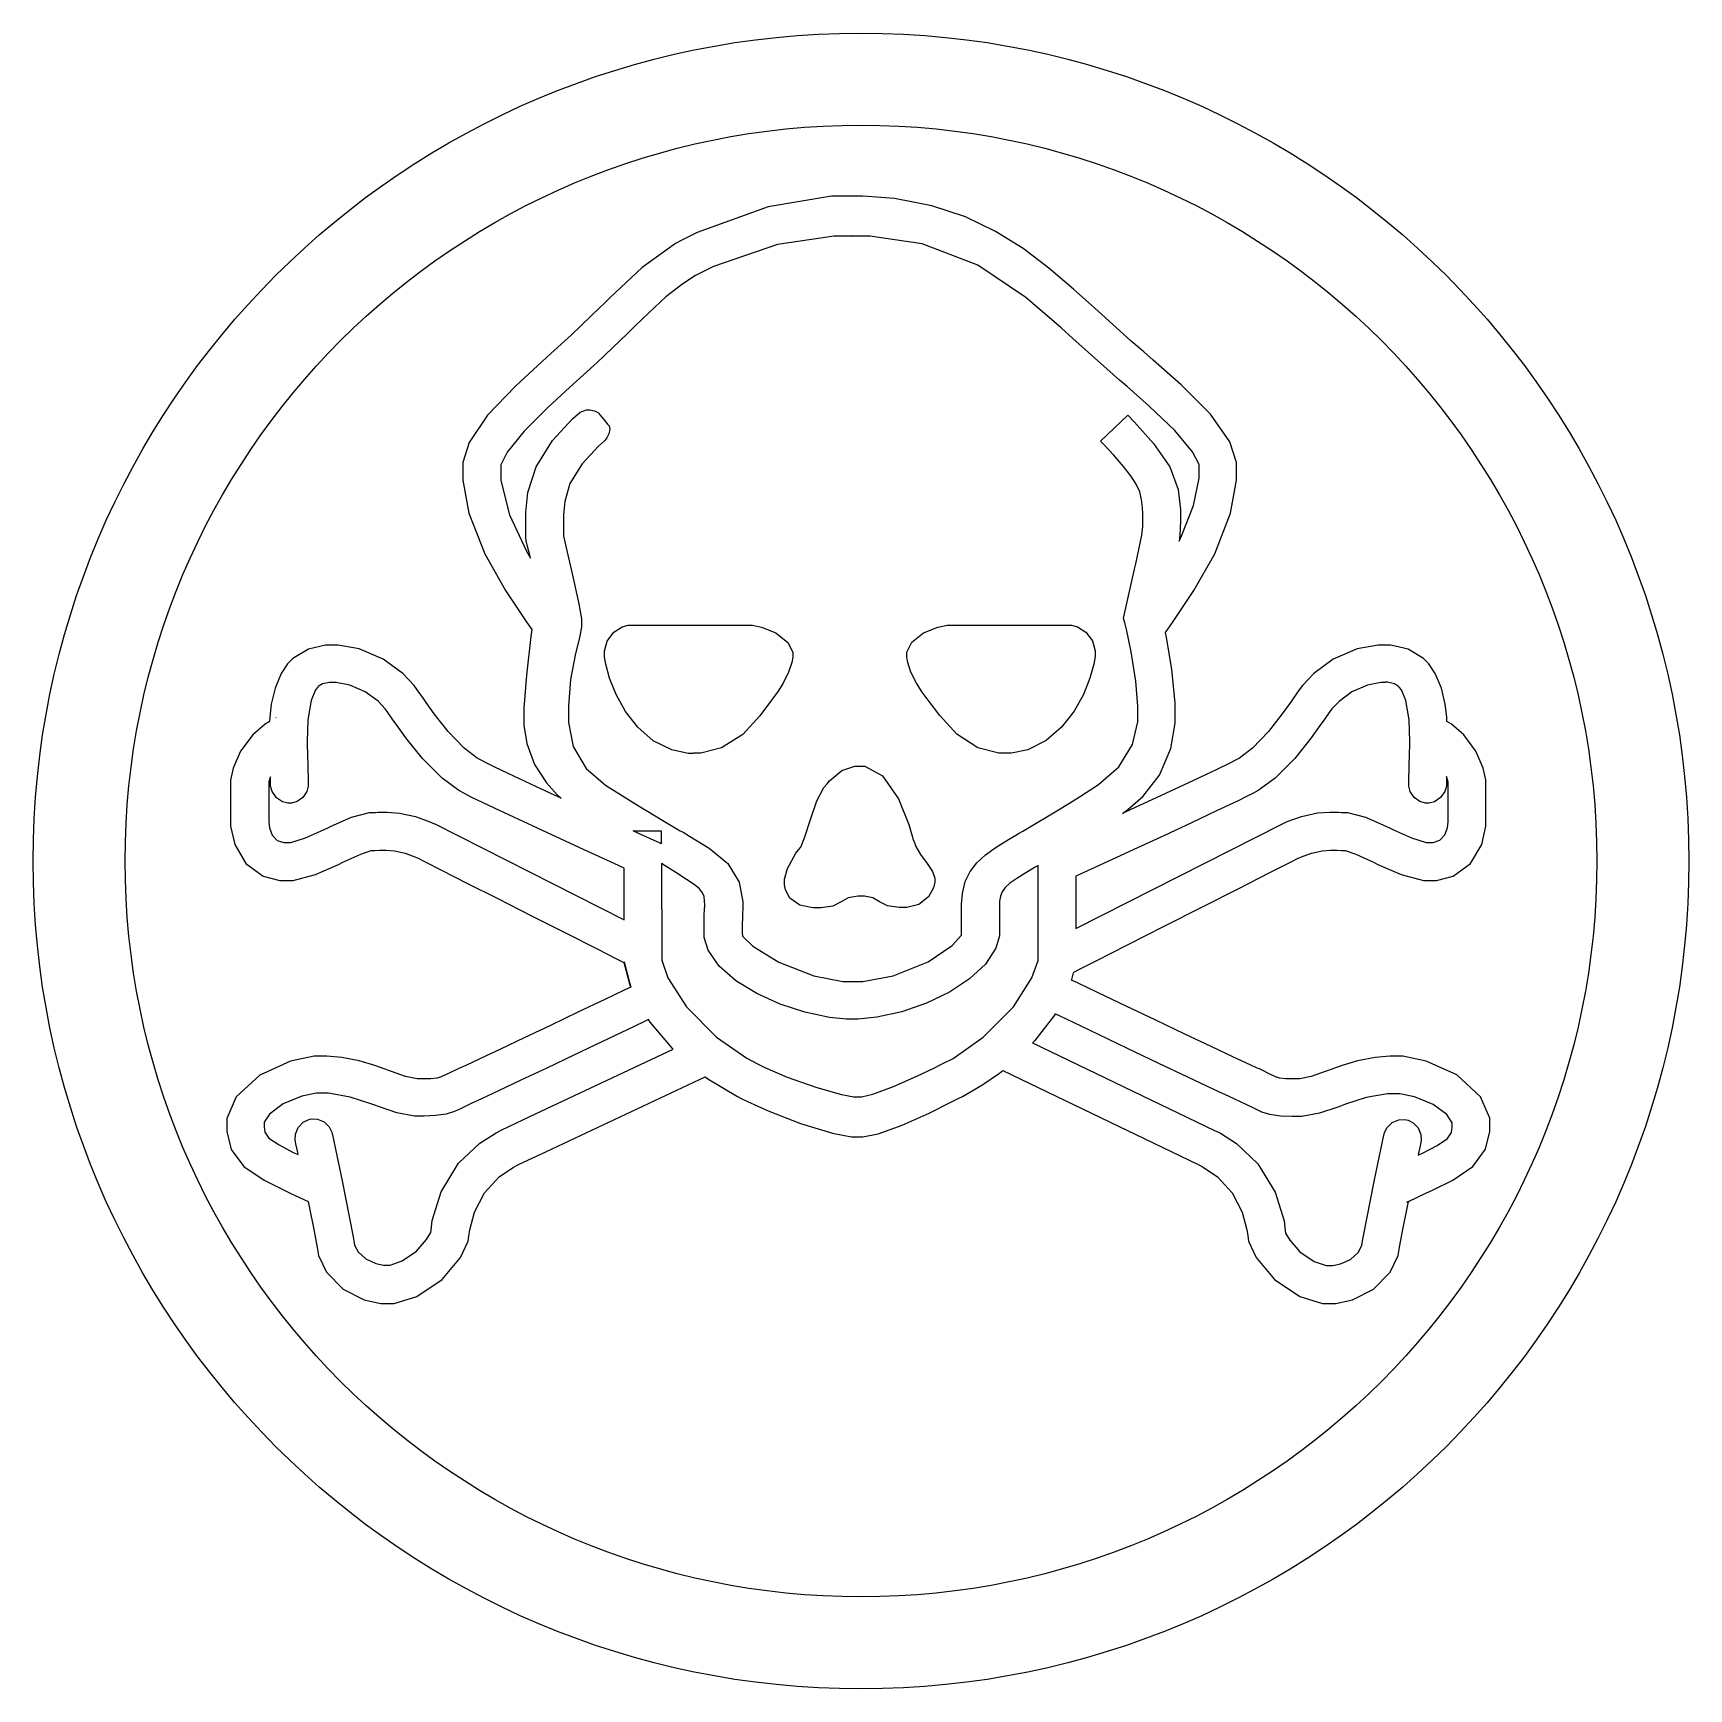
# Model space of a CAD drawing. Header units: millimetres. Extents: x -28.3 to 28.9, y -28.6 to 28.6.
import ezdxf

# ---------------------------------------------------------------- set-up
doc = ezdxf.new("R2010")
doc.units = ezdxf.units.MM
doc.layers.get('0').update_dxf_attribs({"linetype": 'CONTINUOUS'})

msp = doc.modelspace()

# ---------------------------------------------------------------- linework, layer by layer
for p, q in [((-0.722, 22.95), (-2.9, 22.577)), ((0.003, 22.95), (-0.722, 22.95)), ((0.367, 22.95), (0.003, 22.95)), ((1.459, 22.864), (0.367, 22.95)), ((2.75, 22.618), (1.459, 22.864)), ((-2.9, 22.577), (-5.355, 21.694)), ((3.903, 22.234), (2.75, 22.618)), ((4.943, 21.732), (3.903, 22.234)), ((5.895, 21.136), (4.943, 21.732)), ((-6.107, 21.312), (-7.25, 20.486)), ((-5.857, 21.439), (-6.107, 21.312)), ((-5.355, 21.694), (-5.857, 21.439)), ((6.783, 20.465), (5.895, 21.136)), ((-7.25, 20.486), (-8.358, 19.454)), ((7.634, 19.741), (6.783, 20.465)), ((-8.358, 19.454), (-8.59, 19.224)), ((8.263, 19.176), (7.634, 19.741)), ((-8.686, 19.131), (-9.704, 18.153)), ((-8.59, 19.224), (-8.686, 19.131)), ((8.472, 18.986), (8.263, 19.176)), ((9.63, 17.948), (8.472, 18.986)), ((-9.816, 18.051), (-10.401, 17.519)), ((-9.704, 18.153), (-9.816, 18.051)), ((10.067, 17.569), (9.63, 17.948)), ((-10.709, 17.241), (-11.623, 16.394)), ((-10.401, 17.519), (-10.709, 17.241)), ((10.39, 17.289), (10.067, 17.569)), ((11.35, 16.437), (10.39, 17.289)), ((-11.623, 16.394), (-12.587, 15.385)), ((12.362, 15.42), (11.35, 16.437)), ((-12.587, 15.385), (-13.22, 14.444)), ((13.027, 14.464), (12.362, 15.42)), ((-13.22, 14.444), (-13.447, 13.751)), ((13.266, 13.754), (13.027, 14.464)), ((-13.447, 13.751), (-13.447, 13.52)), ((13.266, 13.517), (13.266, 13.754)), ((-13.447, 13.52), (-13.447, 13.142)), ((13.266, 13.139), (13.266, 13.517)), ((-13.447, 13.142), (-13.232, 12.008)), ((13.051, 12.003), (13.266, 13.139)), ((-13.232, 12.008), (-12.689, 10.605)), ((12.509, 10.601), (13.051, 12.003)), ((-12.689, 10.605), (-11.971, 9.339)), ((11.791, 9.336), (12.509, 10.601)), ((-11.971, 9.339), (-11.42, 8.508)), ((11.238, 8.505), (11.791, 9.336)), ((-11.42, 8.508), (-11.231, 8.234)), ((-11.231, 8.234), (-11.065, 7.988)), ((10.815, 7.885), (11.049, 8.232)), ((11.049, 8.232), (11.238, 8.505)), ((-18.181, 7.455), (-18.773, 7.314)), ((-17.983, 7.455), (-18.181, 7.455)), ((-17.744, 7.455), (-17.983, 7.455)), ((-17.025, 7.319), (-17.744, 7.455)), ((-11.098, 7.75), (-11.25, 6.416)), ((-11.065, 7.988), (-11.098, 7.75)), ((10.85, 7.719), (10.815, 7.885)), ((11.033, 6.627), (10.85, 7.719)), ((18.153, 7.455), (17.43, 7.319)), ((18.394, 7.455), (18.153, 7.455)), ((18.591, 7.455), (18.394, 7.455)), ((19.182, 7.314), (18.591, 7.455)), ((-19.397, 6.894), (-19.489, 6.8)), ((-19.307, 6.987), (-19.397, 6.894)), ((-18.773, 7.314), (-19.307, 6.987)), ((-16.196, 6.965), (-17.025, 7.319)), ((-15.519, 6.469), (-16.196, 6.965)), ((16.601, 6.963), (15.927, 6.467)), ((17.43, 7.319), (16.601, 6.963)), ((19.717, 6.987), (19.182, 7.314)), ((19.808, 6.894), (19.717, 6.987)), ((19.899, 6.8), (19.808, 6.894)), ((-19.713, 6.467), (-19.925, 5.965)), ((-19.489, 6.8), (-19.713, 6.467)), ((-15.125, 6.062), (-15.519, 6.469)), ((-11.25, 6.416), (-11.336, 5.278)), ((11.144, 5.446), (11.033, 6.627)), ((15.927, 6.467), (15.536, 6.061)), ((20.123, 6.467), (19.899, 6.8)), ((20.335, 5.965), (20.123, 6.467)), ((-19.925, 5.965), (-20.053, 5.408)), ((-15.016, 5.911), (-15.125, 6.062)), ((-14.802, 5.604), (-15.016, 5.911)), ((15.427, 5.911), (15.212, 5.604)), ((15.536, 6.061), (15.427, 5.911)), ((20.462, 5.409), (20.335, 5.965)), ((-20.053, 5.408), (-20.105, 4.963)), ((-14.711, 5.472), (-14.802, 5.604)), ((-14.431, 5.079), (-14.711, 5.472)), ((-11.336, 5.278), (-11.336, 4.898)), ((11.144, 5.053), (11.144, 5.446)), ((15.121, 5.472), (14.841, 5.079)), ((15.212, 5.604), (15.121, 5.472)), ((20.515, 4.964), (20.462, 5.409)), ((-20.271, 4.719), (-20.692, 4.349)), ((-20.114, 4.814), (-20.271, 4.719)), ((-20.105, 4.963), (-20.114, 4.814)), ((-20.114, 4.814), (-20.112, 4.814)), ((-20.113, 4.814), (-20.114, 4.814)), ((-20.106, 4.819), (-20.113, 4.814)), ((-20.112, 4.814), (-20.107, 4.818)), ((-20.107, 4.818), (-20.105, 4.819)), ((-20.105, 4.819), (-20.106, 4.819)), ((-13.954, 4.472), (-14.431, 5.079)), ((-11.336, 4.898), (-11.336, 4.687)), ((-11.336, 4.687), (-11.237, 4.053)), ((10.998, 3.887), (11.144, 4.762)), ((11.144, 4.762), (11.144, 5.053)), ((14.841, 5.079), (14.364, 4.472)), ((20.524, 4.815), (20.515, 4.964)), ((20.681, 4.72), (20.524, 4.815)), ((21.102, 4.351), (20.681, 4.72)), ((-20.692, 4.349), (-21.113, 3.792)), ((-13.398, 3.898), (-13.954, 4.472)), ((-11.237, 4.053), (-10.965, 3.326)), ((14.364, 4.472), (13.808, 3.898)), ((21.522, 3.793), (21.102, 4.351)), ((-21.113, 3.792), (-21.37, 3.207)), ((-12.954, 3.551), (-13.398, 3.898)), ((-12.79, 3.467), (-12.954, 3.551)), ((-12.678, 3.409), (-12.79, 3.467)), ((10.603, 2.963), (10.998, 3.887)), ((13.2, 3.467), (13.05, 3.39)), ((13.364, 3.551), (13.2, 3.467)), ((13.808, 3.898), (13.364, 3.551)), ((21.779, 3.208), (21.522, 3.793)), ((-21.37, 3.207), (-21.457, 2.795)), ((-12.334, 3.241), (-12.678, 3.409)), ((-11.686, 2.931), (-12.334, 3.241)), ((-10.905, 2.564), (-11.686, 2.931)), ((-10.965, 3.326), (-10.556, 2.702)), ((10.024, 2.232), (10.603, 2.963)), ((12.554, 3.149), (11.604, 2.699)), ((13.05, 3.39), (12.554, 3.149)), ((21.866, 2.796), (21.779, 3.208)), ((-21.457, 2.795), (-21.457, 2.657)), ((-21.457, 2.657), (-21.457, 1.407)), ((-10.261, 2.263), (-10.905, 2.564)), ((-10.556, 2.702), (-10.183, 2.289)), ((-10.183, 2.289), (-10.047, 2.164)), ((11.604, 2.699), (10.484, 2.177)), ((21.866, 2.659), (21.866, 2.796)), ((21.866, 1.408), (21.866, 2.659)), ((-10.047, 2.164), (-10.261, 2.263)), ((9.328, 1.642), (9.511, 1.776)), ((9.617, 1.775), (9.328, 1.642)), ((9.511, 1.776), (10.024, 2.232)), ((10.484, 2.177), (9.617, 1.775)), ((-21.457, 1.407), (-21.457, 1.197)), ((-21.457, 1.197), (-21.318, 0.566)), ((21.727, 0.567), (21.866, 1.198)), ((21.866, 1.198), (21.866, 1.408)), ((-21.318, 0.566), (-20.928, -0.091)), ((-17.58, -0.046), (-17.476, 0.004)), ((-17.476, 0.004), (-16.969, 0.236)), ((-16.969, 0.236), (-16.602, 0.366)), ((-16.602, 0.366), (-16.479, 0.366)), ((-16.479, 0.366), (-16.323, 0.371)), ((-16.323, 0.371), (-16.267, 0.374)), ((-16.267, 0.374), (-16.094, 0.377)), ((-16.094, 0.377), (-15.803, 0.353)), ((-15.803, 0.353), (-15.438, 0.271)), ((-15.438, 0.271), (-15.099, 0.146)), ((-15.099, 0.146), (-14.99, 0.096)), ((-14.99, 0.096), (-14.984, 0.093)), ((-14.984, 0.093), (-14.767, -0.017)), ((15.123, -0.044), (15.394, 0.094)), ((15.394, 0.094), (15.401, 0.097)), ((15.401, 0.097), (15.509, 0.148)), ((15.509, 0.148), (15.848, 0.271)), ((15.848, 0.271), (16.212, 0.355)), ((16.212, 0.355), (16.504, 0.378)), ((16.504, 0.378), (16.677, 0.375)), ((16.677, 0.375), (16.734, 0.372)), ((16.734, 0.372), (16.89, 0.368)), ((16.89, 0.368), (17.011, 0.368)), ((17.011, 0.368), (17.378, 0.237)), ((17.378, 0.237), (17.886, 0.006)), ((17.886, 0.006), (17.99, -0.045)), ((21.339, -0.09), (21.727, 0.567)), ((-20.928, -0.091), (-20.329, -0.518)), ((-20.329, -0.518), (-19.754, -0.671)), ((-19.304, -0.671), (-18.532, -0.468)), ((-18.532, -0.468), (-17.73, -0.119)), ((-17.73, -0.119), (-17.58, -0.046)), ((-14.767, -0.017), (-14.174, -0.318)), ((-14.174, -0.318), (-13.3, -0.761)), ((13.338, -0.947), (14.393, -0.414)), ((14.393, -0.414), (15.123, -0.044)), ((17.99, -0.045), (18.14, -0.118)), ((18.14, -0.118), (18.944, -0.468)), ((18.944, -0.468), (19.715, -0.671)), ((20.164, -0.671), (20.74, -0.518)), ((20.74, -0.518), (21.339, -0.09)), ((-19.754, -0.671), (-19.562, -0.671)), ((-19.562, -0.671), (-19.304, -0.671)), ((-13.3, -0.761), (-12.237, -1.299)), ((12.086, -1.582), (13.338, -0.947)), ((19.715, -0.671), (19.972, -0.671)), ((19.972, -0.671), (20.164, -0.671)), ((-12.237, -1.299), (-11.073, -1.888)), ((10.763, -2.252), (12.086, -1.582)), ((-11.073, -1.888), (-9.9, -2.481)), ((9.496, -2.893), (10.763, -2.252)), ((-9.9, -2.481), (-8.806, -3.034)), ((-8.806, -3.034), (-8.113, -3.384)), ((-8.113, -3.384), (-7.882, -3.5)), ((8.414, -3.442), (9.496, -2.893)), ((-7.882, -3.5), (-7.65, -4.352)), ((7.573, -4.086), (7.638, -3.855)), ((7.638, -3.855), (7.643, -3.832)), ((7.643, -3.832), (7.836, -3.735)), ((7.836, -3.735), (8.414, -3.442)), ((-7.872, -4.457), (-8.538, -4.776)), ((-7.65, -4.352), (-7.872, -4.457)), ((7.566, -4.11), (7.573, -4.086)), ((7.791, -4.217), (7.566, -4.11)), ((8.466, -4.54), (7.791, -4.217)), ((9.456, -5.013), (8.466, -4.54)), ((-8.538, -4.776), (-9.476, -5.223)), ((10.477, -5.499), (9.456, -5.013)), ((-10.422, -5.674), (-11.327, -6.104)), ((-9.476, -5.223), (-10.422, -5.674)), ((11.473, -5.972), (10.477, -5.499)), ((-11.327, -6.104), (-12.146, -6.492)), ((12.386, -6.404), (11.473, -5.972)), ((-18.579, -6.74), (-19.386, -6.908)), ((-18.31, -6.74), (-18.579, -6.74)), ((-18.138, -6.74), (-18.31, -6.74)), ((-17.625, -6.785), (-18.138, -6.74)), ((-17.019, -6.903), (-17.625, -6.785)), ((-12.834, -6.815), (-13.344, -7.053)), ((-12.146, -6.492), (-12.834, -6.815)), ((13.158, -6.768), (12.386, -6.404)), ((13.731, -7.035), (13.158, -6.768)), ((18.043, -6.783), (17.438, -6.902)), ((18.557, -6.737), (18.043, -6.783)), ((18.729, -6.737), (18.557, -6.737)), ((18.998, -6.737), (18.729, -6.737)), ((19.806, -6.905), (18.998, -6.737)), ((-20.452, -7.388), (-21.265, -8.141)), ((-19.386, -6.908), (-20.452, -7.388)), ((-16.484, -7.061), (-17.019, -6.903)), ((-16.129, -7.188), (-16.484, -7.061)), ((-16.011, -7.232), (-16.129, -7.188)), ((-15.906, -7.271), (-16.011, -7.232)), ((-15.42, -7.436), (-15.906, -7.271)), ((-14.095, -7.408), (-14.191, -7.455)), ((-14.064, -7.392), (-14.095, -7.408)), ((-13.631, -7.182), (-14.064, -7.392)), ((-13.558, -7.151), (-13.631, -7.182)), ((-13.344, -7.053), (-13.558, -7.151)), ((4.472, -7.74), (5.077, -7.321)), ((5.077, -7.321), (5.19, -7.233)), ((5.19, -7.233), (11.934, -10.478)), ((13.969, -7.145), (13.731, -7.035)), ((14.05, -7.179), (13.969, -7.145)), ((14.483, -7.389), (14.05, -7.179)), ((14.514, -7.406), (14.483, -7.389)), ((14.61, -7.453), (14.514, -7.406)), ((16.325, -7.268), (15.84, -7.434)), ((16.43, -7.229), (16.325, -7.268)), ((16.548, -7.186), (16.43, -7.229)), ((16.903, -7.061), (16.548, -7.186)), ((17.438, -6.902), (16.903, -7.061)), ((20.871, -7.386), (19.806, -6.905)), ((21.684, -8.139), (20.871, -7.386)), ((-15.023, -7.524), (-15.42, -7.436)), ((-14.89, -7.524), (-15.023, -7.524)), ((-14.804, -7.524), (-14.89, -7.524)), ((-14.543, -7.517), (-14.804, -7.524)), ((-14.33, -7.496), (-14.543, -7.517)), ((-14.191, -7.455), (-14.33, -7.496)), ((-10.558, -10.026), (-5.079, -7.446)), ((-5.079, -7.446), (-4.985, -7.513)), ((-4.985, -7.513), (-3.967, -8.13)), ((3.798, -8.128), (4.472, -7.74)), ((14.749, -7.493), (14.61, -7.453)), ((14.962, -7.515), (14.749, -7.493)), ((15.222, -7.522), (14.962, -7.515)), ((15.309, -7.522), (15.222, -7.522)), ((15.442, -7.522), (15.309, -7.522)), ((15.84, -7.434), (15.442, -7.522)), ((-21.265, -8.141), (-21.59, -8.884)), ((-3.967, -8.13), (-3.857, -8.185)), ((-3.857, -8.185), (-3.623, -8.302)), ((-3.623, -8.302), (-2.905, -8.621)), ((2.653, -8.698), (3.403, -8.327)), ((3.403, -8.327), (3.652, -8.202)), ((3.652, -8.202), (3.798, -8.128)), ((22.009, -8.882), (21.684, -8.139)), ((-21.59, -8.884), (-21.59, -9.132)), ((-21.59, -9.132), (-21.59, -9.337)), ((-2.905, -8.621), (-1.785, -9.056)), ((-1.785, -9.056), (-0.689, -9.389)), ((0.894, -9.412), (1.724, -9.12)), ((1.724, -9.12), (2.653, -8.698)), ((22.009, -9.13), (22.009, -8.882)), ((22.009, -9.335), (22.009, -9.13)), ((-21.59, -9.337), (-21.438, -9.955)), ((-0.689, -9.389), (-0.029, -9.522)), ((-0.029, -9.522), (0.192, -9.522)), ((0.192, -9.522), (0.367, -9.522)), ((0.367, -9.522), (0.894, -9.412)), ((21.856, -9.951), (22.009, -9.335)), ((-21.438, -9.955), (-21, -10.546)), ((-11.517, -10.48), (-10.558, -10.026)), ((21.42, -10.542), (21.856, -9.951)), ((-21, -10.546), (-20.304, -11.014)), ((-12.189, -10.903), (-11.694, -10.565)), ((-11.694, -10.565), (-11.517, -10.48)), ((11.934, -10.478), (12.112, -10.563)), ((12.112, -10.563), (12.606, -10.902)), ((20.723, -11.012), (21.42, -10.542)), ((-20.304, -11.014), (-19.61, -11.362)), ((-19.61, -11.362), (-19.376, -11.472)), ((-12.697, -11.451), (-12.189, -10.903)), ((12.606, -10.902), (13.114, -11.449)), ((19.795, -11.469), (20.029, -11.359)), ((20.029, -11.359), (20.723, -11.012)), ((-19.376, -11.472), (-18.782, -11.753)), ((-18.782, -11.753), (-18.748, -11.924)), ((-18.748, -11.924), (-18.588, -12.722)), ((-13.043, -12.126), (-12.697, -11.451)), ((13.114, -11.449), (13.461, -12.123)), ((19.005, -12.72), (19.165, -11.921)), ((19.2, -11.751), (19.143, -11.778)), ((19.143, -11.778), (19.2, -11.751)), ((19.165, -11.921), (19.2, -11.751)), ((19.2, -11.751), (19.795, -11.469)), ((-13.205, -12.729), (-13.043, -12.126)), ((13.461, -12.123), (13.623, -12.726)), ((-18.588, -12.722), (-18.472, -13.335)), ((-13.523, -13.685), (-13.257, -13.127)), ((-13.257, -13.127), (-13.231, -12.933)), ((-13.231, -12.933), (-13.205, -12.729)), ((13.623, -12.726), (13.649, -12.931)), ((13.649, -12.931), (13.673, -13.125)), ((13.673, -13.125), (13.937, -13.684)), ((18.889, -13.333), (19.005, -12.72)), ((-18.472, -13.335), (-18.459, -13.413)), ((-18.459, -13.413), (-18.426, -13.615)), ((-18.426, -13.615), (-18.148, -14.194)), ((-14.155, -14.446), (-13.523, -13.685)), ((13.937, -13.684), (14.568, -14.445)), ((18.565, -14.192), (18.843, -13.613)), ((18.843, -13.613), (18.877, -13.411)), ((18.877, -13.411), (18.889, -13.333)), ((-18.148, -14.194), (-17.576, -14.778)), ((17.994, -14.777), (18.565, -14.192)), ((-17.576, -14.778), (-16.849, -15.145)), ((-15.035, -15.035), (-14.155, -14.446)), ((14.568, -14.445), (15.45, -15.033)), ((17.268, -15.143), (17.994, -14.777)), ((-16.849, -15.145), (-16.269, -15.272)), ((-16.269, -15.272), (-16.075, -15.272)), ((-16.075, -15.272), (-15.815, -15.272)), ((-15.815, -15.272), (-15.035, -15.035)), ((15.45, -15.033), (16.232, -15.27)), ((16.232, -15.27), (16.493, -15.27)), ((16.493, -15.27), (16.686, -15.27)), ((16.686, -15.27), (17.268, -15.143))]:
    msp.add_line(p, q)
for points in [[(-7.87, 2.214), (-7.653, 2.081), (-7.261, 1.84), (-7.122, 1.753), (-6.486, 1.367), (-5.939, 1.046), (-5.843, 0.991), (-5.615, 0.859), (-4.94, 0.445), (-4.295, -0.085), (-3.907, -0.733), (-3.778, -1.406), (-3.778, -1.631), (-3.791, -1.834), (-3.804, -2.32), (-3.804, -2.483), (-3.786, -2.595), (-3.429, -2.934), (-2.539, -3.49), (-1.329, -3.962), (-0.327, -4.162), (0.008, -4.162), (0.359, -4.162), (1.413, -3.962), (2.615, -3.485), (3.452, -2.918), (3.767, -2.565), (3.767, -2.447), (3.767, -1.617), (3.767, -1.493), (3.8, -1.121), (3.899, -0.707), (4.065, -0.36), (4.296, -0.059), (4.595, 0.212), (4.96, 0.472), (5.391, 0.739), (5.764, 0.959), (5.889, 1.032), (7.23, 1.84), (7.621, 2.081), (7.842, 2.217), (8.494, 2.644), (9.201, 3.254), (9.676, 4.023), (9.85, 4.802), (9.85, 5.061), (9.85, 5.347), (9.781, 6.204), (9.63, 7.216), (9.479, 7.941), (9.409, 8.222), (9.408, 8.226), (9.365, 8.379), (9.742, 10.071), (9.783, 10.256), (9.906, 10.81), (9.99, 11.246), (10.022, 11.55), (10.026, 11.808), (10.026, 11.894), (10.026, 11.972), (10.018, 12.207), (9.987, 12.483), (9.919, 12.742), (9.8, 13.005), (9.619, 13.292), (9.363, 13.622), (9.017, 14.015), (8.683, 14.374), (8.571, 14.491), (9.51, 15.39), (9.738, 15.152), (10.397, 14.411), (10.954, 13.606), (11.243, 12.819), (11.326, 12.124), (11.326, 11.892), (11.326, 11.779), (11.319, 11.439), (11.289, 11.116), (11.277, 11.044), (11.377, 11.242), (11.778, 12.265), (11.976, 13.215), (11.976, 13.531), (11.976, 13.681), (11.745, 14.128), (11.131, 14.863), (10.252, 15.7), (9.484, 16.376), (9.227, 16.599), (8.787, 16.982), (7.608, 18.039), (7.211, 18.4), (5.99, 19.444), (4.33, 20.564), (2.41, 21.303), (0.61, 21.57), (0.011, 21.57), (0.02, 21.567), (-0.63, 21.567), (-2.58, 21.278), (-4.791, 20.521), (-5.252, 20.286), (-5.407, 20.208), (-5.849, 19.924), (-6.431, 19.467), (-7.028, 18.924), (-7.507, 18.46), (-7.665, 18.304), (-7.762, 18.208), (-8.81, 17.205), (-8.926, 17.098), (-9.515, 16.564), (-9.761, 16.342), (-10.493, 15.669), (-11.329, 14.838), (-11.914, 14.112), (-12.133, 13.674), (-12.133, 13.528), (-12.133, 13.133), (-11.83, 11.946), (-11.248, 10.693), (-11.109, 10.457), (-11.134, 10.557), (-11.21, 10.857), (-11.258, 11.052), (-11.273, 11.175), (-11.273, 11.314), (-11.273, 11.359), (-11.273, 11.42), (-11.271, 11.599), (-11.268, 11.796), (-11.268, 12.027), (-11.195, 12.719), (-10.917, 13.605), (-10.351, 14.509), (-9.661, 15.259), (-9.409, 15.483), (-9.394, 15.496), (-9.17, 15.569), (-9.091, 15.569), (-9.058, 15.569), (-8.898, 15.54), (-8.766, 15.467), (-8.747, 15.444), (-8.71, 15.4), (-8.574, 15.237), (-8.449, 15.082), (-8.416, 15.042), (-8.395, 15.016), (-8.369, 14.904), (-8.398, 14.748), (-8.47, 14.604), (-8.53, 14.524), (-8.554, 14.502), (-8.761, 14.319), (-9.325, 13.71), (-9.749, 13.032), (-9.928, 12.413), (-9.965, 11.95), (-9.965, 11.796), (-9.968, 11.601), (-9.97, 11.428), (-9.97, 11.37), (-9.97, 11.229), (-9.873, 10.805), (-9.659, 9.862), (-9.444, 8.877), (-9.346, 8.358), (-9.346, 8.185), (-9.346, 8.068), (-9.416, 7.717), (-9.569, 7.109), (-9.723, 6.26), (-9.793, 5.361), (-9.793, 5.061), (-9.793, 4.784), (-9.635, 3.951), (-9.191, 3.189), (-8.514, 2.618)], [(-5.663, 3.715), (-6.228, 3.834), (-6.868, 4.152), (-7.4, 4.614), (-7.825, 5.164), (-8.15, 5.747), (-8.375, 6.307), (-8.509, 6.79), (-8.552, 7.051), (-8.552, 7.137), (-8.552, 7.25), (-8.461, 7.59), (-8.235, 7.9), (-7.948, 8.078), (-7.741, 8.135), (-7.672, 8.135), (-3.55, 8.135), (-3.445, 8.135), (-3.131, 8.068), (-2.636, 7.87), (-2.224, 7.543), (-2.052, 7.205), (-2.052, 7.092), (-2.052, 7.03), (-2.089, 6.846), (-2.2, 6.517), (-2.388, 6.133), (-2.584, 5.823), (-2.657, 5.725), (-2.791, 5.548), (-3.19, 5.013), (-3.778, 4.368), (-4.51, 3.901), (-5.233, 3.721), (-5.474, 3.721), (-5.474, 3.715)], [(7.226, 4.619), (6.696, 4.157), (6.054, 3.839), (5.489, 3.721), (5.3, 3.721), (5.299, 3.725), (5.058, 3.725), (4.334, 3.905), (3.603, 4.373), (3.016, 5.018), (2.617, 5.553), (2.483, 5.73), (2.409, 5.827), (2.214, 6.138), (2.025, 6.523), (1.914, 6.852), (1.877, 7.036), (1.877, 7.096), (1.877, 7.209), (2.049, 7.549), (2.461, 7.875), (2.956, 8.073), (3.27, 8.139), (3.376, 8.139), (7.498, 8.139), (7.567, 8.139), (7.773, 8.083), (8.06, 7.903), (8.287, 7.594), (8.378, 7.255), (8.378, 7.142), (8.378, 7.055), (8.335, 6.794), (8.202, 6.312), (7.975, 5.752), (7.652, 5.168)], [(-14.408, 1.278), (-7.878, -2.028), (-7.878, -0.248), (-8.222, -0.09), (-9.252, 0.383), (-10.863, 1.129), (-12.355, 1.829), (-13.15, 2.209), (-13.368, 2.321), (-13.579, 2.43), (-14.157, 2.859), (-14.84, 3.538), (-15.409, 4.248), (-15.745, 4.719), (-15.855, 4.877), (-16.051, 5.157), (-16.12, 5.254), (-16.37, 5.512), (-16.809, 5.836), (-17.347, 6.074), (-17.812, 6.166), (-17.967, 6.166), (-18.048, 6.166), (-18.289, 6.11), (-18.431, 6.018), (-18.448, 6), (-18.534, 5.912), (-18.683, 5.539), (-18.79, 4.875), (-18.813, 4.119), (-18.802, 3.566), (-18.796, 3.381), (-18.78, 2.648), (-18.779, 2.585), (-18.826, 2.396), (-18.96, 2.191), (-19.164, 2.052), (-19.353, 1.999), (-19.415, 1.998), (-19.479, 1.997), (-19.67, 2.046), (-19.88, 2.185), (-20.025, 2.394), (-20.079, 2.584), (-20.08, 2.648), (-20.086, 2.909), (-20.096, 2.884), (-20.14, 2.729), (-20.14, 2.669), (-20.14, 1.418), (-20.14, 1.35), (-20.117, 1.146), (-20.028, 0.896), (-19.847, 0.711), (-19.623, 0.64), (-19.547, 0.64), (-19.379, 0.64), (-18.873, 0.795), (-18.254, 1.071), (-18.131, 1.132), (-17.988, 1.202), (-17.289, 1.51), (-16.668, 1.676), (-16.46, 1.676), (-16.367, 1.68), (-16.291, 1.684), (-16.06, 1.687), (-15.627, 1.655), (-15.078, 1.535), (-14.577, 1.357), (-14.418, 1.282)], [(7.716, -0.524), (7.716, -2.332), (14.827, 1.276), (14.845, 1.285), (15.004, 1.36), (15.505, 1.537), (16.055, 1.657), (16.487, 1.69), (16.718, 1.687), (16.795, 1.683), (16.888, 1.679), (17.095, 1.679), (17.714, 1.512), (18.415, 1.205), (18.559, 1.135), (18.683, 1.075), (19.302, 0.798), (19.806, 0.642), (19.975, 0.642), (20.05, 0.642), (20.274, 0.714), (20.455, 0.898), (20.545, 1.15), (20.569, 1.353), (20.569, 1.42), (20.569, 2.671), (20.569, 2.725), (20.523, 2.887), (20.514, 2.911), (20.508, 2.649), (20.506, 2.586), (20.451, 2.395), (20.306, 2.187), (20.097, 2.047), (19.906, 1.998), (19.843, 1.999), (19.78, 2.001), (19.591, 2.054), (19.388, 2.193), (19.253, 2.398), (19.207, 2.586), (19.208, 2.649), (19.224, 3.382), (19.229, 3.567), (19.24, 4.12), (19.216, 4.876), (19.109, 5.54), (18.96, 5.913), (18.874, 6.002), (18.856, 6.02), (18.715, 6.112), (18.474, 6.167), (18.394, 6.167), (18.397, 6.165), (18.242, 6.165), (17.777, 6.073), (17.239, 5.835), (16.801, 5.51), (16.552, 5.252), (16.482, 5.156), (16.286, 4.877), (16.177, 4.718), (15.842, 4.247), (15.274, 3.538), (14.59, 2.86), (14.009, 2.429), (13.798, 2.32), (13.673, 2.256), (13.294, 2.07), (12.575, 1.726), (11.713, 1.321), (10.778, 0.885), (9.839, 0.452), (8.97, 0.051), (8.239, -0.285), (7.847, -0.464)], [(-19.888, 4.948), (-19.894, 4.943), (-19.896, 4.943), (-19.895, 4.944), (-19.887, 4.948)], [(-1.633, 0.831), (-1.447, 1.433), (-1.219, 2.079), (-0.979, 2.533), (-0.871, 2.66), (-0.783, 2.765), (-0.364, 3.125), (0.084, 3.275), (0.233, 3.275), (0.436, 3.275), (1.046, 2.937), (1.596, 2.151), (1.946, 1.258), (2.102, 0.743), (2.157, 0.6), (2.194, 0.501), (2.356, 0.221), (2.585, -0.087), (2.773, -0.368), (2.851, -0.589), (2.851, -0.663), (2.851, -0.728), (2.803, -0.925), (2.632, -1.238), (2.294, -1.498), (1.884, -1.608), (1.747, -1.608), (1.615, -1.608), (1.22, -1.545), (0.94, -1.408), (0.709, -1.27), (0.42, -1.209), (0.323, -1.209), (0.207, -1.209), (-0.14, -1.272), (-0.39, -1.414), (-0.668, -1.554), (-1.077, -1.619), (-1.213, -1.619), (-1.207, -1.617), (-1.358, -1.617), (-1.813, -1.519), (-2.157, -1.285), (-2.311, -1), (-2.346, -0.817), (-2.346, -0.755), (-2.346, -0.63), (-2.234, -0.257), (-1.944, 0.275), (-1.856, 0.383), (-1.78, 0.479)], [(-7.444, 0.983), (-7.559, 1.036), (-6.594, 1.036), (-6.594, 0.594), (-6.632, 0.612), (-6.96, 0.763)], [(6.415, -3.231), (6.415, -0.154), (6.309, -0.216), (5.994, -0.403), (5.673, -0.603), (5.436, -0.769), (5.273, -0.916), (5.17, -1.059), (5.111, -1.212), (5.086, -1.391), (5.081, -1.557), (5.081, -1.612), (5.081, -2.442), (5.081, -2.585), (4.952, -3.013), (4.594, -3.562), (4.048, -4.072), (3.358, -4.526), (2.566, -4.909), (1.713, -5.203), (0.842, -5.391), (0.207, -5.458), (-0.004, -5.458), (-0.201, -5.458), (-0.791, -5.396), (-1.635, -5.221), (-2.489, -4.944), (-3.3, -4.578), (-4.019, -4.138), (-4.595, -3.634), (-4.978, -3.081), (-5.116, -2.638), (-5.116, -2.49), (-5.116, -2.345), (-5.111, -1.91), (-5.097, -1.617), (-5.092, -1.578), (-5.092, -1.528), (-5.096, -1.382), (-5.116, -1.227), (-5.17, -1.094), (-5.276, -0.963), (-5.453, -0.816), (-5.718, -0.634), (-6.091, -0.397), (-6.465, -0.165), (-6.589, -0.088), (-6.58, -3.228), (-6.58, -3.428), (-6.363, -4.029), (-5.725, -5.034), (-4.687, -6.078), (-3.645, -6.809), (-3.269, -6.998), (-3.019, -7.125), (-2.243, -7.457), (-1.23, -7.82), (-0.372, -8.059), (0.05, -8.145), (0.19, -8.145), (0.321, -8.145), (0.712, -8.044), (1.424, -7.785), (2.229, -7.428), (2.835, -7.136), (3.035, -7.036), (3.104, -7.001), (3.478, -6.813), (4.52, -6.081), (5.558, -5.037), (6.197, -4.032), (6.415, -3.431)], [(-7.875, -3.483), (-7.651, -4.33), (-7.681, -4.255), (-7.867, -3.548)], [(-20.304, -9.016), (-20.304, -9.11), (-20.304, -9.171), (-20.28, -9.358), (-20.14, -9.566), (-19.788, -9.802), (-19.295, -10.056), (-19.127, -10.136), (-19.142, -10.066), (-19.174, -9.914), (-19.207, -9.759), (-19.221, -9.688), (-19.221, -9.686), (-19.235, -9.624), (-19.224, -9.427), (-19.131, -9.197), (-18.957, -9.018), (-18.782, -8.929), (-18.72, -8.916), (-18.658, -8.902), (-18.461, -8.912), (-18.23, -9.005), (-18.051, -9.179), (-17.962, -9.354), (-17.949, -9.416), (-17.942, -9.446), (-17.838, -9.943), (-17.61, -11.044), (-17.362, -12.27), (-17.224, -12.977), (-17.191, -13.175), (-17.178, -13.257), (-17.053, -13.49), (-16.788, -13.735), (-16.449, -13.891), (-16.179, -13.947), (-16.09, -13.947), (-15.95, -13.947), (-15.532, -13.805), (-15.044, -13.468), (-14.692, -13.069), (-14.55, -12.824), (-14.539, -12.742), (-14.498, -12.406), (-14.189, -11.419), (-13.59, -10.434), (-12.855, -9.738), (-12.297, -9.377), (-12.098, -9.282), (-11.125, -8.822), (-6.183, -6.491), (-6.265, -6.408), (-6.978, -5.56), (-7.038, -5.475), (-7.221, -5.562), (-7.771, -5.825), (-8.643, -6.241), (-9.588, -6.692), (-10.542, -7.145), (-11.44, -7.57), (-12.215, -7.935), (-12.803, -8.209), (-13.054, -8.324), (-13.138, -8.36), (-13.458, -8.516), (-13.525, -8.552), (-13.728, -8.648), (-14.013, -8.738), (-14.382, -8.789), (-14.773, -8.806), (-14.903, -8.806), (-15.108, -8.806), (-15.722, -8.688), (-16.356, -8.477), (-16.479, -8.431), (-16.616, -8.38), (-17.33, -8.148), (-18.074, -8.018), (-18.322, -8.018), (-18.492, -8.018), (-19.001, -8.121), (-19.642, -8.384), (-20.118, -8.737)], [(15.511, -8.822), (15.307, -8.822), (15.176, -8.822), (14.785, -8.805), (14.416, -8.754), (14.132, -8.664), (13.928, -8.567), (13.863, -8.532), (13.543, -8.376), (13.446, -8.334), (13.159, -8.202), (12.476, -7.882), (11.58, -7.459), (10.561, -6.975), (9.504, -6.472), (8.498, -5.992), (7.632, -5.578), (7.152, -5.349), (6.992, -5.273), (7, -5.281), (6.946, -5.363), (6.3, -6.195), (6.225, -6.278), (12.505, -9.298), (12.703, -9.393), (13.261, -9.751), (13.995, -10.447), (14.594, -11.432), (14.903, -12.421), (14.945, -12.758), (14.955, -12.84), (15.097, -13.085), (15.449, -13.485), (15.936, -13.821), (16.355, -13.964), (16.495, -13.964), (16.584, -13.964), (16.854, -13.908), (17.192, -13.751), (17.457, -13.508), (17.582, -13.275), (17.596, -13.193), (17.629, -12.995), (17.767, -12.288), (18.015, -11.061), (18.243, -9.96), (18.348, -9.464), (18.354, -9.434), (18.367, -9.372), (18.456, -9.197), (18.635, -9.024), (18.865, -8.93), (19.061, -8.919), (19.124, -8.932), (19.186, -8.945), (19.361, -9.035), (19.535, -9.214), (19.628, -9.445), (19.639, -9.641), (19.627, -9.703), (19.626, -9.705), (19.599, -9.828), (19.545, -10.084), (19.531, -10.151), (19.698, -10.072), (20.192, -9.818), (20.544, -9.582), (20.683, -9.374), (20.709, -9.188), (20.709, -9.126), (20.709, -9.032), (20.522, -8.752), (20.045, -8.399), (19.405, -8.136), (18.895, -8.033), (18.726, -8.033), (18.477, -8.033), (17.733, -8.164), (17.019, -8.397), (16.883, -8.447), (16.76, -8.493), (16.125, -8.703)]]:
    msp.add_lwpolyline(points, close=True)
for radius in [28.575, 25.4]:
    msp.add_circle((0.3, 0), radius)

doc.saveas('drawing.dxf')
